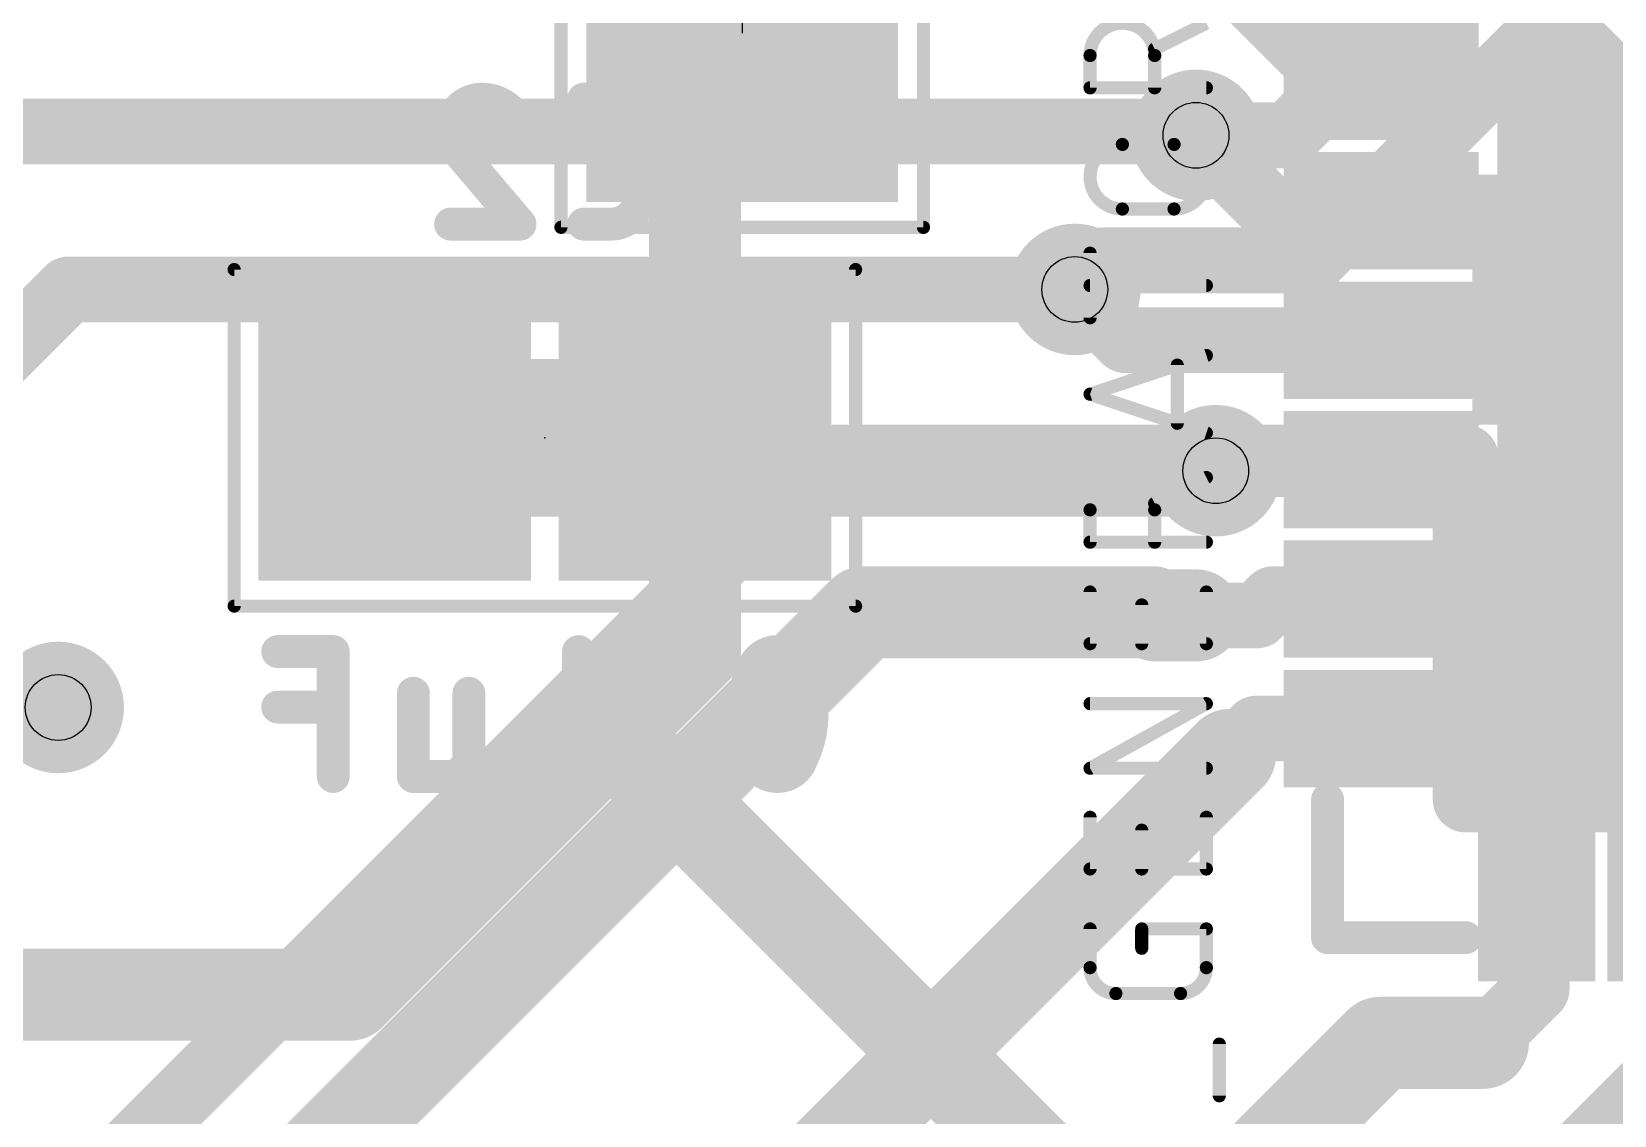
# Model space of a CAD drawing. Extents: x -28.7 to 57.9, y -15.3 to 34.1.
# Drawn here: x 6.91 to 13.02, y 11.73 to 15.92 of the extents above; entities that cross this region are included whole.
import ezdxf

# ---------------------------------------------------------------- set-up
doc = ezdxf.new("R2010")
doc.units = 0
for name, color, linetype in [('1', 12, 'CONTINUOUS'), ('16', 53, 'CONTINUOUS'), ('18', 110, 'CONTINUOUS'), ('19', 53, 'CONTINUOUS'), ('21', 41, 'CONTINUOUS'), ('24', 53, 'CONTINUOUS'), ('26', 253, 'CONTINUOUS'), ('27', 253, 'CONTINUOUS'), ('28', 253, 'CONTINUOUS'), ('29', 253, 'CONTINUOUS'), ('30', 253, 'CONTINUOUS'), ('31', 253, 'CONTINUOUS'), ('32', 253, 'CONTINUOUS'), ('36', 253, 'CONTINUOUS'), ('40', 132, 'CONTINUOUS'), ('41', 12, 'CONTINUOUS'), ('44', 253, 'CONTINUOUS'), ('52', 253, 'CONTINUOUS')]:
    doc.layers.add(name, color=color, linetype=linetype)

# ---------------------------------------------------------------- blocks, each defined once
blk = doc.blocks.new('RECT')
blk.add_solid([(-0.5, -0.5), (0.5, -0.5), (-0.5, 0.5), (0.5, 0.5)])
blk = doc.blocks.new('ROUNDV')
at = {"const_width": 0.5}
blk.add_lwpolyline([(0, -0.25, 1), (0, 0.25, 1), (0, -0.25)], format="xyb", dxfattribs=at)

msp = doc.modelspace()

# ---------------------------------------------------------------- linework, layer by layer
at = {"layer": '1'}
for points, const_width in [([(11.9422, 15.728), (10.3886, 17.2816)], 0.254), ([(12.72, 16.0328), (12.72, 16.378)], 0.254), ([(13.97, 14.7828), (12.72, 16.0328)], 0.254), ([(12.12, 15.728), (11.9422, 15.728)], 0.254), ([(11.3902, 15.5338), (4.8658, 15.5338)], 0.254), ([(11.4046, 15.5194), (11.3902, 15.5338)], 0.254), ([(11.696, 15.228), (11.4046, 15.5194)], 0.254), ([(12.12, 15.228), (11.696, 15.228)], 0.254), ([(7.0502, 14.9242), (6.35, 14.224)], 0.254), ([(10.9364, 14.9242), (7.0502, 14.9242)], 0.254), ([(11.1325, 14.728), (10.9364, 14.9242)], 0.254), ([(12.12, 14.728), (11.1325, 14.728)], 0.254), ([(0, 4.318), (9.9568, 14.2748)], 0.254), ([(9.9568, 14.2748), (12.446, 14.2748)], 0.254), ([(12.446, 14.2748), (12.446, 12.954)], 0.254), ([(12.116, 14.224), (11.4808, 14.224)], 0.2032), ([(12.12, 14.228), (12.116, 14.224)], 0.2032), ([(5.08, 8.636), (10.1212, 13.6772)], 0.3556), ([(10.1212, 13.6772), (11.2373, 13.6772)], 0.3556), ([(11.2373, 13.6772), (11.2493, 13.6652)], 0.3556), ([(11.4046, 13.6652), (11.2493, 13.6652)], 0.3556), ([(11.6404, 13.6652), (11.7032, 13.728)], 0.254), ([(11.7032, 13.728), (12.12, 13.728)], 0.254), ([(11.4046, 13.6652), (11.6404, 13.6652)], 0.254), ([(11.5358, 13.1264), (11.6374, 13.228)], 0.254), ([(11.6374, 13.228), (12.12, 13.228)], 0.254), ([(11.5358, 13.1264), (7.62, 9.2106)], 0.3556), ([(12.446, 12.954), (15.494, 12.954)], 0.254), ([(12.72, 12.628), (12.72, 12.2216)], 0.254), ([(12.72, 12.2216), (12.5126, 12.0142)], 0.254), ([(10.16, 10.0584), (12.1158, 12.0142)], 0.3556), ([(12.5126, 12.0142), (12.1158, 12.0142)], 0.3556), ([(13.22, 11.9246), (12.8016, 11.5062)], 0.254)]:
    msp.add_lwpolyline(points, dxfattribs=dict(at, const_width=const_width))
for points, const_width in [([(12.6565, 16.0328, 1), (12.7835, 16.0328)], 0.127), ([(11.9422, 15.7915, 1), (11.9422, 15.6645)], 0.127), ([(11.8973, 15.6831, 1), (11.9871, 15.7729)], 0.127), ([(12.12, 15.6645, 1), (12.12, 15.7915)], 0.127), ([(11.4352, 15.5787, 1), (11.3453, 15.4888)], 0.127), ([(11.3902, 15.4703, 1), (11.3902, 15.5973)], 0.127), ([(11.4495, 15.5643, 1), (11.3597, 15.4745)], 0.127), ([(11.3597, 15.4745, 1), (11.4495, 15.5643)], 0.127), ([(11.696, 15.2915, 1), (11.696, 15.1645)], 0.127), ([(12.12, 15.1645, 1), (12.12, 15.2915)], 0.127), ([(11.6511, 15.1831, 1), (11.7409, 15.2729)], 0.127), ([(7.0502, 14.9877, 1), (7.0502, 14.8607)], 0.127), ([(7.0951, 14.8792, 1), (7.0052, 14.9691)], 0.127), ([(10.9813, 14.9691, 1), (10.8914, 14.8792)], 0.127), ([(10.9364, 14.8607, 1), (10.9364, 14.9877)], 0.127), ([(11.1325, 14.7915, 1), (11.1325, 14.6645)], 0.127), ([(12.12, 14.6645, 1), (12.12, 14.7915)], 0.127), ([(11.0876, 14.6831, 1), (11.1774, 14.7729)], 0.127), ([(9.9568, 14.3383, 1), (9.9568, 14.2113)], 0.127), ([(10.0017, 14.2299, 1), (9.9119, 14.3197)], 0.127), ([(12.5095, 14.2748, 1), (12.3825, 14.2748)], 0.127), ([(12.446, 14.2113, 1), (12.446, 14.3383)], 0.127), ([(11.4808, 14.2748, 1), (11.4808, 14.1732)], 0.1016), ([(12.0801, 14.2599, 1), (12.1519, 14.1881)], 0.1016), ([(12.1559, 14.1921, 1), (12.0841, 14.2639)], 0.1016), ([(12.116, 14.1732, 1), (12.116, 14.2748)], 0.1016), ([(10.1212, 13.7661, 1), (10.1212, 13.5883)], 0.1778), ([(10.1841, 13.6143, 1), (10.0583, 13.7401)], 0.1778), ([(11.3002, 13.7401, 1), (11.1745, 13.6143)], 0.1778), ([(11.2493, 13.7541, 1), (11.2493, 13.5763)], 0.1778), ([(11.1865, 13.6023, 1), (11.3122, 13.7281)], 0.1778), ([(11.2373, 13.5883, 1), (11.2373, 13.7661)], 0.1778), ([(11.4046, 13.5763, 1), (11.4046, 13.7541)], 0.1778), ([(11.7032, 13.7915, 1), (11.7032, 13.6645)], 0.127), ([(11.7481, 13.6831, 1), (11.6583, 13.7729)], 0.127), ([(12.12, 13.6645, 1), (12.12, 13.7915)], 0.127), ([(11.4046, 13.7287, 1), (11.4046, 13.6017)], 0.127), ([(11.5955, 13.7101, 1), (11.6853, 13.6203)], 0.127), ([(11.6404, 13.6017, 1), (11.6404, 13.7287)], 0.127), ([(11.6374, 13.2915, 1), (11.6374, 13.1645)], 0.127), ([(11.6823, 13.1831, 1), (11.5925, 13.2729)], 0.127), ([(12.12, 13.1645, 1), (12.12, 13.2915)], 0.127), ([(11.5987, 13.0635, 1), (11.4729, 13.1893)], 0.1778), ([(11.4909, 13.1713, 1), (11.5807, 13.0815)], 0.127), ([(12.446, 13.0175, 1), (12.446, 12.8905)], 0.127), ([(12.3825, 12.954, 1), (12.5095, 12.954)], 0.127), ([(12.7835, 12.628, 1), (12.6565, 12.628)], 0.127), ([(12.7649, 12.1767, 1), (12.6751, 12.2665)], 0.127), ([(12.6565, 12.2216, 1), (12.7835, 12.2216)], 0.127), ([(12.1158, 12.1031, 1), (12.1158, 11.9253)], 0.1778), ([(12.1787, 11.9513, 1), (12.0529, 12.0771)], 0.1778), ([(12.5126, 11.9253, 1), (12.5126, 12.1031)], 0.1778), ([(12.4677, 12.0591, 1), (12.5575, 11.9693)], 0.127)]:
    msp.add_lwpolyline(points, format="xyb", dxfattribs=dict(at, const_width=const_width))
at = {"layer": '16'}
for points, const_width in [([(13.7922, 17.5514), (11.7602, 15.5194)], 0.254), ([(11.8567, 15.0368), (14.2748, 17.4549)], 0.254), ([(9.6732, 15.8928), (9.652, 15.914)], 0.3556), ([(9.47, 15.6896), (9.6732, 15.8928)], 0.3556), ([(9.47, 14.351), (9.47, 15.6896)], 0.3556), ([(11.4046, 15.5194), (11.7602, 15.5194)], 0.254), ([(10.9364, 14.9242), (11.049, 15.0368)], 0.254), ([(11.049, 15.0368), (11.8567, 15.0368)], 0.254), ([(9.47, 13.534), (9.47, 14.351)], 0.3556), ([(9.47, 14.351), (9.597, 14.224)], 0.3556), ([(9.597, 14.224), (11.4808, 14.224)], 0.3556), ([(9.144, 13.208), (9.47, 13.534)], 0.3556), ([(8.136, 12.2), (9.144, 13.208)], 0.3556), ([(11.5612, 10.7908), (9.144, 13.208)], 0.3556), ([(5.08, 12.2), (8.136, 12.2)], 0.3556)]:
    msp.add_lwpolyline(points, dxfattribs=dict(at, const_width=const_width))
for points, const_width in [([(9.7149, 15.9769, 1), (9.5891, 15.8511)], 0.1778), ([(9.7361, 15.8299, 1), (9.6103, 15.9557)], 0.1778), ([(9.6103, 15.8299, 1), (9.7361, 15.9557)], 0.1778), ([(9.4071, 15.7525, 1), (9.5329, 15.6267)], 0.1778), ([(9.5589, 15.6896, 1), (9.3811, 15.6896)], 0.1778), ([(11.4046, 15.5829, 1), (11.4046, 15.4559)], 0.127), ([(11.7153, 15.5643, 1), (11.8051, 15.4745)], 0.127), ([(11.7602, 15.4559, 1), (11.7602, 15.5829)], 0.127), ([(11.049, 15.1003, 1), (11.049, 14.9733)], 0.127), ([(11.0939, 14.9919, 1), (11.0041, 15.0817)], 0.127), ([(11.8567, 14.9733, 1), (11.8567, 15.1003)], 0.127), ([(11.8118, 15.0817, 1), (11.9016, 14.9919)], 0.127), ([(10.8914, 14.9691, 1), (10.9813, 14.8792)], 0.127), ([(9.5329, 14.4139, 1), (9.4071, 14.2881)], 0.1778), ([(9.5589, 14.351, 1), (9.3811, 14.351)], 0.1778), ([(9.3811, 14.351, 1), (9.5589, 14.351)], 0.1778), ([(9.597, 14.3129, 1), (9.597, 14.1351)], 0.1778), ([(9.5341, 14.1611, 1), (9.6599, 14.2869)], 0.1778), ([(11.4808, 14.1351, 1), (11.4808, 14.3129)], 0.1778), ([(9.5329, 13.4711, 1), (9.4071, 13.5969)], 0.1778), ([(9.3811, 13.534, 1), (9.5589, 13.534)], 0.1778), ([(9.2069, 13.2709, 1), (9.0811, 13.1451)], 0.1778), ([(9.0811, 13.2709, 1), (9.2069, 13.1451)], 0.1778), ([(9.2069, 13.1451, 1), (9.0811, 13.2709)], 0.1778), ([(8.0731, 12.2629, 1), (8.1989, 12.1371)], 0.1778), ([(8.136, 12.1111, 1), (8.136, 12.2889)], 0.1778)]:
    msp.add_lwpolyline(points, format="xyb", dxfattribs=dict(at, const_width=const_width))
at = {"layer": '19'}
msp.add_line((9.6732, 17.5928), (9.652, 15.914), dxfattribs=at)
at = {"layer": '21', "const_width": 0.127}
for points in [[(11.9126, 12.4206), (11.9126, 12.954)], [(12.446, 12.4206), (11.9126, 12.4206)]]:
    msp.add_lwpolyline(points, dxfattribs=at)
at = {"layer": '21', "const_width": 0.0635}
for points in [[(11.9444, 12.954, 1), (11.8809, 12.954)], [(11.9126, 12.4524, 1), (11.9126, 12.3888)], [(12.446, 12.3888, 1), (12.446, 12.4524)], [(11.8809, 12.4206, 1), (11.9444, 12.4206)]]:
    msp.add_lwpolyline(points, format="xyb", dxfattribs=at)
at = {"layer": '24'}
msp.add_point((8.89, 14.351), dxfattribs=at)
at = {"layer": '26'}
for points, const_width in [([(8.6466, 15.6591, 0.4142), (8.5259, 15.5384)], 0.127), ([(8.794, 15.5519, 0.3252), (8.6466, 15.6591)], 0.127), ([(8.6466, 15.6908, 1), (8.6466, 15.6274)], 0.0635), ([(8.6466, 15.6274, 1), (8.6466, 15.6908)], 0.0635), ([(9.0396, 15.6909, 1), (9.0396, 15.6273)], 0.0635), ([(9.2541, 15.5519, 0.4142), (9.1468, 15.6591)], 0.127), ([(9.1468, 15.6908, 1), (9.1468, 15.6273)], 0.0635), ([(9.1468, 15.6273, 1), (9.1468, 15.6909)], 0.0635), ([(8.5259, 15.5384, 0.2053), (8.5661, 15.4446)], 0.127), ([(8.5577, 15.5384, 1), (8.4942, 15.5384)], 0.0635), ([(8.7638, 15.5421, 1), (8.8242, 15.5616)], 0.0635), ([(9.2858, 15.5519, 1), (9.2223, 15.5519)], 0.0635), ([(8.4942, 15.5384, 1), (8.5577, 15.5384)], 0.0635), ([(9.2223, 15.5519, 1), (9.2858, 15.5519)], 0.0635), ([(8.5903, 15.4652, 1), (8.5419, 15.424)], 0.0635), ([(8.5442, 15.4216, 1), (8.588, 15.4676)], 0.0635), ([(9.1468, 15.1765, 0.4142), (9.2541, 15.2837)], 0.127), ([(9.2858, 15.2837, 1), (9.2223, 15.2837)], 0.0635), ([(9.2223, 15.2837, 1), (9.2858, 15.2837)], 0.0635), ([(8.5259, 15.2083, 1), (8.5259, 15.1448)], 0.0635), ([(8.7698, 15.1559, 1), (8.8182, 15.1971)], 0.0635), ([(8.794, 15.1448, 1), (8.794, 15.2083)], 0.0635), ([(9.0396, 15.2083, 1), (9.0396, 15.1448)], 0.0635), ([(9.1468, 15.2083, 1), (9.1468, 15.1448)], 0.0635), ([(9.1468, 15.1448, 1), (9.1468, 15.2083)], 0.0635)]:
    msp.add_lwpolyline(points, format="xyb", dxfattribs=dict(at, const_width=const_width))
at = {"layer": '26', "const_width": 0.127}
for points in [[(9.1468, 15.6591), (9.0396, 15.6591)], [(9.2541, 15.2837), (9.2541, 15.5519)], [(8.5661, 15.4446), (8.794, 15.1765)], [(8.794, 15.1765), (8.5259, 15.1765)], [(9.0396, 15.1765), (9.1468, 15.1765)]]:
    msp.add_lwpolyline(points, dxfattribs=at)
at = {"layer": '27'}
for points, const_width in [([(11.245, 15.8278, 1), (10.9954, 15.8278)], 0.0508), ([(11.0081, 15.8278, 1), (10.9827, 15.8278)], 0.0254), ([(10.9827, 15.8278, 1), (11.0081, 15.8278)], 0.0254), ([(11.2393, 15.8641, 1), (11.2506, 15.8414)], 0.0254), ([(11.2577, 15.8278, 1), (11.2323, 15.8278)], 0.0254), ([(11.2323, 15.8278, 1), (11.2577, 15.8278)], 0.0254), ([(10.9954, 15.7157, 1), (10.9954, 15.6903)], 0.0254), ([(10.9827, 15.703, 1), (11.0081, 15.703)], 0.0254), ([(11.2323, 15.703, 1), (11.2577, 15.703)], 0.0254), ([(11.4446, 15.6903, 1), (11.4446, 15.7157)], 0.0254), ([(11.1202, 15.4843, 1), (11.1202, 15.2348)], 0.0508), ([(11.1202, 15.497, 1), (11.1202, 15.4716)], 0.0254), ([(11.1202, 15.4716, 1), (11.1202, 15.497)], 0.0254), ([(11.3198, 15.2348, 1), (11.3198, 15.4843)], 0.0508), ([(11.3198, 15.497, 1), (11.3198, 15.4716)], 0.0254), ([(11.3198, 15.4716, 1), (11.3198, 15.497)], 0.0254), ([(11.1202, 15.2475, 1), (11.1202, 15.2221)], 0.0254), ([(11.1202, 15.2221, 1), (11.1202, 15.2475)], 0.0254), ([(11.3198, 15.2475, 1), (11.3198, 15.2221)], 0.0254), ([(11.3198, 15.2221, 1), (11.3198, 15.2475)], 0.0254), ([(11.0081, 15.0643, 1), (10.9827, 15.0643)], 0.0254), ([(10.9954, 14.9522, 1), (10.9954, 14.9268)], 0.0254), ([(11.4446, 14.9268, 1), (11.4446, 14.9522)], 0.0254), ([(10.9827, 14.8148, 1), (11.0081, 14.8148)], 0.0254), ([(11.4486, 14.6572, 1), (11.4406, 14.6813)], 0.0254), ([(11.345, 14.6318, 1), (11.3196, 14.6318)], 0.0254), ([(10.9994, 14.5316, 1), (10.9914, 14.5075)], 0.0254), ([(10.9914, 14.5316, 1), (10.9994, 14.5075)], 0.0254), ([(11.3196, 14.4072, 1), (11.345, 14.4072)], 0.0254), ([(11.4406, 14.3578, 1), (11.4486, 14.3819)], 0.0254), ([(11.245, 14.0728, 1), (10.9954, 14.0728)], 0.0508), ([(11.4503, 14.1863, 1), (11.4389, 14.209)], 0.0254), ([(11.2393, 14.1091, 1), (11.2506, 14.0864)], 0.0254), ([(11.0081, 14.0728, 1), (10.9827, 14.0728)], 0.0254), ([(10.9827, 14.0728, 1), (11.0081, 14.0728)], 0.0254), ([(11.2577, 14.0728, 1), (11.2323, 14.0728)], 0.0254), ([(11.2323, 14.0728, 1), (11.2577, 14.0728)], 0.0254), ([(10.9954, 13.9608, 1), (10.9954, 13.9354)], 0.0254), ([(10.9827, 13.9481, 1), (11.0081, 13.9481)], 0.0254), ([(11.2323, 13.9481, 1), (11.2577, 13.9481)], 0.0254), ([(11.4446, 13.9354, 1), (11.4446, 13.9608)], 0.0254), ([(11.0081, 13.7554, 1), (10.9827, 13.7554)], 0.0254), ([(11.4573, 13.7554, 1), (11.4319, 13.7554)], 0.0254), ([(11.2077, 13.7055, 1), (11.1823, 13.7055)], 0.0254), ([(10.9954, 13.5685, 1), (10.9954, 13.5431)], 0.0254), ([(11.4446, 13.5431, 1), (11.4446, 13.5685)], 0.0254), ([(10.9827, 13.5558, 1), (11.0081, 13.5558)], 0.0254), ([(11.1823, 13.5558, 1), (11.2077, 13.5558)], 0.0254), ([(11.4319, 13.5558, 1), (11.4573, 13.5558)], 0.0254), ([(10.9954, 13.337, 1), (10.9954, 13.3116)], 0.0254), ([(11.4508, 13.3132, 1), (11.4384, 13.3354)], 0.0254), ([(11.4446, 13.3116, 1), (11.4446, 13.337)], 0.0254), ([(10.9954, 13.0875, 1), (10.9954, 13.0621)], 0.0254), ([(10.9892, 13.0859, 1), (11.0016, 13.0637)], 0.0254), ([(11.4446, 13.0621, 1), (11.4446, 13.0875)], 0.0254), ([(11.0081, 12.8854, 1), (10.9827, 12.8854)], 0.0254), ([(11.4573, 12.8854, 1), (11.4319, 12.8854)], 0.0254), ([(11.2077, 12.8355, 1), (11.1823, 12.8355)], 0.0254), ([(10.9954, 12.6985, 1), (10.9954, 12.6731)], 0.0254), ([(10.9827, 12.6858, 1), (11.0081, 12.6858)], 0.0254), ([(11.1823, 12.6858, 1), (11.2077, 12.6858)], 0.0254), ([(11.4319, 12.6858, 1), (11.4573, 12.6858)], 0.0254), ([(11.4446, 12.6731, 1), (11.4446, 12.6985)], 0.0254), ([(11.0081, 12.4543, 1), (10.9827, 12.4543)], 0.0254), ([(11.2077, 12.4543, 1), (11.1823, 12.4543)], 0.0254), ([(11.195, 12.467, 1), (11.195, 12.4416)], 0.0254), ([(11.4573, 12.4543, 1), (11.4319, 12.4543)], 0.0254), ([(11.4446, 12.4416, 1), (11.4446, 12.467)], 0.0254), ([(11.1823, 12.3795, 1), (11.2077, 12.3795)], 0.0254), ([(10.9954, 12.3046, 0.4142), (11.0952, 12.2048)], 0.0508), ([(11.0081, 12.3046, 1), (10.9827, 12.3046)], 0.0254), ([(10.9827, 12.3046, 1), (11.0081, 12.3046)], 0.0254), ([(11.3448, 12.2048, 0.4142), (11.4446, 12.3046)], 0.0508), ([(11.4573, 12.3046, 1), (11.4319, 12.3046)], 0.0254), ([(11.4319, 12.3046, 1), (11.4573, 12.3046)], 0.0254), ([(11.0952, 12.2175, 1), (11.0952, 12.1921)], 0.0254), ([(11.0952, 12.1921, 1), (11.0952, 12.2175)], 0.0254), ([(11.3448, 12.2175, 1), (11.3448, 12.1921)], 0.0254), ([(11.3448, 12.1921, 1), (11.3448, 12.2175)], 0.0254), ([(11.5072, 12.0094, 1), (11.4818, 12.0094)], 0.0254), ([(11.4818, 11.8097, 1), (11.5072, 11.8097)], 0.0254)]:
    msp.add_lwpolyline(points, format="xyb", dxfattribs=dict(at, const_width=const_width))
at = {"layer": '27', "const_width": 0.0508}
for points in [[(11.4446, 15.9526), (11.245, 15.8528)], [(10.9954, 15.703), (10.9954, 15.8278)], [(11.245, 15.8278), (11.245, 15.703)], [(11.4446, 15.703), (10.9954, 15.703)], [(11.1202, 15.4843), (11.3198, 15.4843)], [(11.3198, 15.2348), (11.1202, 15.2348)], [(10.9954, 14.8148), (10.9954, 15.0643)], [(11.4446, 14.9395), (10.9954, 14.9395)], [(10.9954, 14.5195), (11.4446, 14.6693)], [(11.3323, 14.6318), (11.3323, 14.4072)], [(11.4446, 14.3698), (10.9954, 14.5195)], [(11.4446, 14.1976), (11.245, 14.0978)], [(10.9954, 13.9481), (10.9954, 14.0728)], [(11.245, 14.0728), (11.245, 13.9481)], [(11.4446, 13.9481), (10.9954, 13.9481)], [(10.9954, 13.5558), (10.9954, 13.7554)], [(11.4446, 13.7554), (11.4446, 13.5558)], [(11.195, 13.5558), (11.195, 13.7055)], [(11.4446, 13.5558), (10.9954, 13.5558)], [(10.9954, 13.0748), (11.4446, 13.3243)], [(11.4446, 13.3243), (10.9954, 13.3243)], [(11.4446, 13.0748), (10.9954, 13.0748)], [(10.9954, 12.6858), (10.9954, 12.8854)], [(11.4446, 12.8854), (11.4446, 12.6858)], [(11.195, 12.6858), (11.195, 12.8355)], [(11.4446, 12.6858), (10.9954, 12.6858)], [(10.9954, 12.3046), (10.9954, 12.4543)], [(11.195, 12.3795), (11.195, 12.4543)], [(11.195, 12.4543), (11.4446, 12.4543)], [(11.4446, 12.4543), (11.4446, 12.3046)], [(11.3448, 12.2048), (11.0952, 12.2048)], [(11.4945, 11.8097), (11.4945, 12.0094)]]:
    msp.add_lwpolyline(points, dxfattribs=at)
at = {"layer": '28', "const_width": 0.127}
for points in [[(8.0727, 13.5255), (7.8582, 13.5255)], [(8.0727, 13.0429), (8.0727, 13.5255)], [(9.1537, 13.4183), (9.0196, 13.5255)], [(9.0196, 13.5255), (9.0196, 13.0429)], [(9.8949, 13.1501), (9.6805, 13.4183)], [(8.382, 13.0429), (8.382, 13.3646)], [(8.5965, 13.3646), (8.5965, 13.1233)], [(8.0727, 13.311), (7.8582, 13.311)], [(8.5161, 13.0429), (8.382, 13.0429)], [(9.1537, 13.0429), (8.8856, 13.0429)], [(9.4171, 13.0697), (9.3903, 13.0697)], [(9.3903, 13.0697), (9.3903, 13.0429)], [(9.3903, 13.0429), (9.4171, 13.0429)], [(9.4171, 13.0429), (9.4171, 13.0697)]]:
    msp.add_lwpolyline(points, dxfattribs=at)
at = {"layer": '28'}
for points, const_width in [([(7.8582, 13.5573, 1), (7.8582, 13.4938)], 0.0635), ([(8.1045, 13.5255, 1), (8.041, 13.5255)], 0.0635), ([(8.0727, 13.4938, 1), (8.0727, 13.5573)], 0.0635), ([(9.0395, 13.5503, 1), (8.9998, 13.5007)], 0.0635), ([(9.0514, 13.5255, 1), (8.9879, 13.5255)], 0.0635), ([(9.7877, 13.5255, 0.3205), (9.6939, 13.4585)], 0.127), ([(9.8815, 13.4585, 0.3205), (9.7877, 13.5255)], 0.127), ([(9.7877, 13.5572, 1), (9.7877, 13.4938)], 0.0635), ([(9.7877, 13.4938, 1), (9.7877, 13.5572)], 0.0635), ([(9.6939, 13.4585, 0.1139), (9.6536, 13.2842)], 0.127), ([(9.7224, 13.4446, 1), (9.6653, 13.4724)], 0.0635), ([(9.9218, 13.2842, 0.1139), (9.8815, 13.4585)], 0.127), ([(9.9101, 13.4724, 1), (9.853, 13.4446)], 0.0635), ([(9.1338, 13.3935, 1), (9.1735, 13.443)], 0.0635), ([(9.7052, 13.4381, 1), (9.6557, 13.3984)], 0.0635), ([(9.6638, 13.4688, 1), (9.7239, 13.4482)], 0.0635), ([(9.8515, 13.4482, 1), (9.9116, 13.4688)], 0.0635), ([(8.4138, 13.3646, 1), (8.3503, 13.3646)], 0.0635), ([(8.6283, 13.3646, 1), (8.5648, 13.3646)], 0.0635), ([(7.8582, 13.3428, 1), (7.8582, 13.2793)], 0.0635), ([(8.0727, 13.2793, 1), (8.0727, 13.3428)], 0.0635), ([(9.6536, 13.2842, 0.1139), (9.6939, 13.1099)], 0.127), ([(9.6854, 13.2842, 1), (9.6219, 13.2842)], 0.0635), ([(9.8815, 13.1099, 0.1139), (9.9218, 13.2842)], 0.127), ([(9.9535, 13.2842, 1), (9.89, 13.2842)], 0.0635), ([(9.6219, 13.2842, 1), (9.6854, 13.2842)], 0.0635), ([(9.89, 13.2842, 1), (9.9535, 13.2842)], 0.0635), ([(8.5161, 13.0429, 0.4142), (8.5965, 13.1233)], 0.127), ([(8.6283, 13.1233, 1), (8.5648, 13.1233)], 0.0635), ([(8.5648, 13.1233, 1), (8.6283, 13.1233)], 0.0635), ([(9.7239, 13.1202, 1), (9.6638, 13.0996)], 0.0635), ([(9.6939, 13.1099, 0.3204), (9.7877, 13.0429)], 0.127), ([(9.6653, 13.096, 1), (9.7224, 13.1238)], 0.0635), ([(9.7877, 13.0429, 0.3205), (9.8815, 13.1099)], 0.127), ([(9.853, 13.1238, 1), (9.9101, 13.096)], 0.0635), ([(9.9116, 13.0996, 1), (9.8515, 13.1202)], 0.0635), ([(9.8702, 13.1303, 1), (9.9197, 13.17)], 0.0635), ([(8.382, 13.0747, 1), (8.382, 13.0112)], 0.0635), ([(8.5161, 13.0747, 1), (8.5161, 13.0112)], 0.0635), ([(8.5161, 13.0112, 1), (8.5161, 13.0747)], 0.0635), ([(8.8856, 13.0747, 1), (8.8856, 13.0112)], 0.0635), ([(9.1537, 13.0112, 1), (9.1537, 13.0747)], 0.0635), ([(9.422, 13.0697, 1), (9.3585, 13.0697)], 0.0635), ([(9.3903, 13.1015, 1), (9.3903, 13.038)], 0.0635), ([(9.3903, 13.0747, 1), (9.3903, 13.0112)], 0.0635), ([(9.4488, 13.0697, 1), (9.3853, 13.0697)], 0.0635), ([(9.4171, 13.038, 1), (9.4171, 13.1015)], 0.0635), ([(9.4171, 13.0112, 1), (9.4171, 13.0747)], 0.0635), ([(9.7877, 13.0746, 1), (9.7877, 13.0112)], 0.0635), ([(9.7877, 13.0112, 1), (9.7877, 13.0746)], 0.0635), ([(8.041, 13.0429, 1), (8.1045, 13.0429)], 0.0635), ([(8.3503, 13.0429, 1), (8.4138, 13.0429)], 0.0635), ([(8.9879, 13.0429, 1), (9.0514, 13.0429)], 0.0635), ([(9.3585, 13.0429, 1), (9.422, 13.0429)], 0.0635), ([(9.3853, 13.0429, 1), (9.4488, 13.0429)], 0.0635)]:
    msp.add_lwpolyline(points, format="xyb", dxfattribs=dict(at, const_width=const_width))
at = {"layer": '40', "const_width": 0.0508}
for points in [[(8.952, 18.364), (8.952, 15.164)], [(10.352, 15.164), (10.352, 18.364)], [(8.952, 15.164), (10.352, 15.164)], [(10.09, 15.001), (7.69, 15.001)], [(7.69, 15.001), (7.69, 13.701)], [(10.09, 13.701), (10.09, 15.001)], [(7.69, 13.701), (10.09, 13.701)]]:
    msp.add_lwpolyline(points, dxfattribs=at)
at = {"layer": '40', "const_width": 0.0254}
for points in [[(8.952, 15.1767, 1), (8.952, 15.1513)], [(8.9393, 15.164, 1), (8.9647, 15.164)], [(10.3393, 15.164, 1), (10.3647, 15.164)], [(10.352, 15.1513, 1), (10.352, 15.1767)], [(7.69, 15.0137, 1), (7.69, 14.9883)], [(7.7027, 15.001, 1), (7.6773, 15.001)], [(10.1027, 15.001, 1), (10.0773, 15.001)], [(10.09, 14.9883, 1), (10.09, 15.0137)], [(7.69, 13.7137, 1), (7.69, 13.6883)], [(7.6773, 13.701, 1), (7.7027, 13.701)], [(10.0773, 13.701, 1), (10.1027, 13.701)], [(10.09, 13.6883, 1), (10.09, 13.7137)]]:
    msp.add_lwpolyline(points, format="xyb", dxfattribs=at)
at = {"layer": '44'}
for centre in [(11.4046, 15.5194), (10.9364, 14.9242), (11.4808, 14.224), (7.0104, 13.3096)]:
    msp.add_circle(centre, 0.127, dxfattribs=at)
at = {"layer": '52', "const_width": 0.1524}
for points in [[(9.1604, 14.5796), (8.6196, 14.5796)], [(8.6196, 14.1224), (9.1604, 14.1224)]]:
    msp.add_lwpolyline(points, dxfattribs=at)
at = {"layer": '52', "const_width": 0.0762}
for points in [[(8.6196, 14.6177, 1), (8.6196, 14.5415)], [(9.1604, 14.5415, 1), (9.1604, 14.6177)], [(8.6196, 14.1605, 1), (8.6196, 14.0843)], [(9.1604, 14.0843, 1), (9.1604, 14.1605)]]:
    msp.add_lwpolyline(points, format="xyb", dxfattribs=at)

# ---------------------------------------------------------------- block references
at = {"layer": '1', "xscale": 0.55, "yscale": 0.25}
for p in [(12.12, 15.728), (12.12, 15.228), (12.12, 14.728), (12.12, 14.228), (12.12, 13.728), (12.12, 13.228)]:
    msp.add_blockref('RECT', p, dxfattribs=at)
at = {"layer": '1'}
for p, xscale, yscale, rotation in [((13.97, 14.478), 2.6, 2.6, 270), ((12.72, 12.628), 0.55, 0.25, 90)]:
    msp.add_blockref('RECT', p, dxfattribs=dict(at, xscale=xscale, yscale=yscale, rotation=rotation))
at = {"layer": '16', "xscale": 1.1, "rotation": 270}
msp.add_blockref('RECT', (9.652, 15.914), dxfattribs=at)
at = {"layer": '16', "xscale": 0.85, "yscale": 0.9, "rotation": 180}
for p in [(8.31, 14.351), (9.47, 14.351)]:
    msp.add_blockref('RECT', p, dxfattribs=at)
at = {"layer": '18', "xscale": 0.508, "yscale": 0.508}
for p in [(11.4046, 15.5194), (11.4046, 15.5194), (10.9364, 14.9242), (10.9364, 14.9242), (13.208, 14.478), (13.208, 14.478), (11.4808, 14.224), (11.4808, 14.224), (7.0104, 13.3096), (7.0104, 13.3096)]:
    msp.add_blockref('ROUNDV', p, dxfattribs=at)
at = {"layer": '29', "xscale": 0.7532, "yscale": 0.4532}
for p in [(12.12, 15.728), (12.12, 15.228), (12.12, 14.728), (12.12, 14.228), (12.12, 13.728), (12.12, 13.228)]:
    msp.add_blockref('RECT', p, dxfattribs=at)
at = {"layer": '29'}
for p, xscale, yscale, rotation in [((13.97, 14.478), 2.8032, 2.8032, 270), ((12.72, 12.628), 0.7532, 0.4532, 90), ((13.22, 12.628), 0.7532, 0.4532, 90)]:
    msp.add_blockref('RECT', p, dxfattribs=dict(at, xscale=xscale, yscale=yscale, rotation=rotation))
at = {"layer": '30'}
for p, xscale, yscale, rotation in [((9.652, 15.914), 1.3032, 1.2032, 270), ((8.31, 14.351), 1.0532, 1.1032, 180), ((9.47, 14.351), 1.0532, 1.1032, 180)]:
    msp.add_blockref('RECT', p, dxfattribs=dict(at, xscale=xscale, yscale=yscale, rotation=rotation))
at = {"layer": '31', "xscale": 0.55, "yscale": 0.25}
for p in [(12.12, 15.728), (12.12, 15.228), (12.12, 14.728), (12.12, 14.228), (12.12, 13.728), (12.12, 13.228)]:
    msp.add_blockref('RECT', p, dxfattribs=at)
at = {"layer": '31', "rotation": 270}
for p in [(13.32, 15.128), (13.32, 13.828)]:
    msp.add_blockref('RECT', p, dxfattribs=at)
at = {"layer": '31', "xscale": 0.55, "yscale": 0.25, "rotation": 90}
msp.add_blockref('RECT', (12.72, 12.628), dxfattribs=at)
at = {"layer": '32', "xscale": 1.1, "rotation": 270}
msp.add_blockref('RECT', (9.652, 15.914), dxfattribs=at)
at = {"layer": '32', "xscale": 0.85, "yscale": 0.9, "rotation": 180}
for p in [(8.31, 14.351), (9.47, 14.351)]:
    msp.add_blockref('RECT', p, dxfattribs=at)
at = {"layer": '36', "xscale": 0.3998, "yscale": 0.6, "rotation": 180}
msp.add_blockref('RECT', (8.89, 14.351), dxfattribs=at)
at = {"layer": '41', "xscale": 0.127, "yscale": 0.9652, "rotation": 180}
msp.add_blockref('RECT', (12.5349, 14.8844), dxfattribs=at)
at = {"layer": '52', "xscale": 0.3, "yscale": 0.6096, "rotation": 180}
for p in [(8.4812, 14.351), (9.294, 14.351)]:
    msp.add_blockref('RECT', p, dxfattribs=at)

doc.saveas('drawing.dxf')
